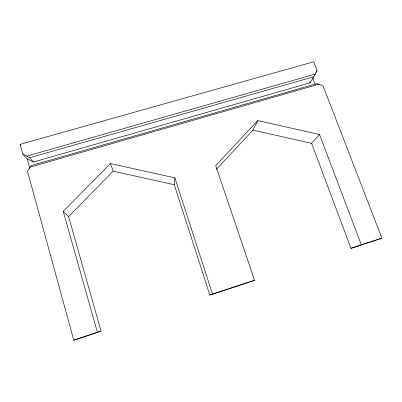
<?xml version="1.0" encoding="UTF-8"?>
<svg xmlns="http://www.w3.org/2000/svg" width="402" height="402" viewBox="0 0 402 402"><rect width="100%" height="100%" fill="white"/><g stroke="black" fill="none" stroke-linecap="round" stroke-linejoin="round"><path stroke-width="0.6" d="M361.363 244.979L319.525 134.499L257.757 120.58L215.678 165.639L254.572 280.34L209.854 295.053L174.247 184.719L174.885 177.87L110.46 163.569L63.235 211.351L97.42 332.384L73.777 340.213L27.482 171.287L29.974 167.172L31.738 165.428L316.51 83.732L319.138 84.129L323.153 86.144L381.9 238.175L350.966 248.325L311.605 143.308L252.943 130.117L216.336 169.403M309.826 82.912L313.831 76.762L317.083 70.44L313.741 61.787L20.1 144.358L22.723 153.916L27.12 158.795L33.386 162.031L309.826 82.912L310.369 81.817M252.943 130.117L257.757 120.58M315.786 72.44L317.083 70.44M311.605 143.308L319.525 134.499M97.42 332.384L101.048 331.082L68.561 216.583L113.193 171.187L174.247 184.719M73.777 340.213L101.048 331.082M209.854 295.053L249.044 282.073M350.966 248.325L370.488 241.863M371.056 241.677L381.9 238.175M249.637 281.877L254.572 280.34M29.974 167.172L319.138 84.129M22.723 153.916L26.924 156.087L315.268 74.089M26.924 156.087L29.617 157.745L313.831 76.762M63.235 211.351L68.561 216.583M29.617 157.745L33.386 162.031M20.1 144.358L20.889 145.268M312.766 78.008L315.158 84.229M110.46 163.569L113.193 171.187M174.885 177.87L212.563 294.254M27.12 158.795L29.773 168.423"/></g></svg>
